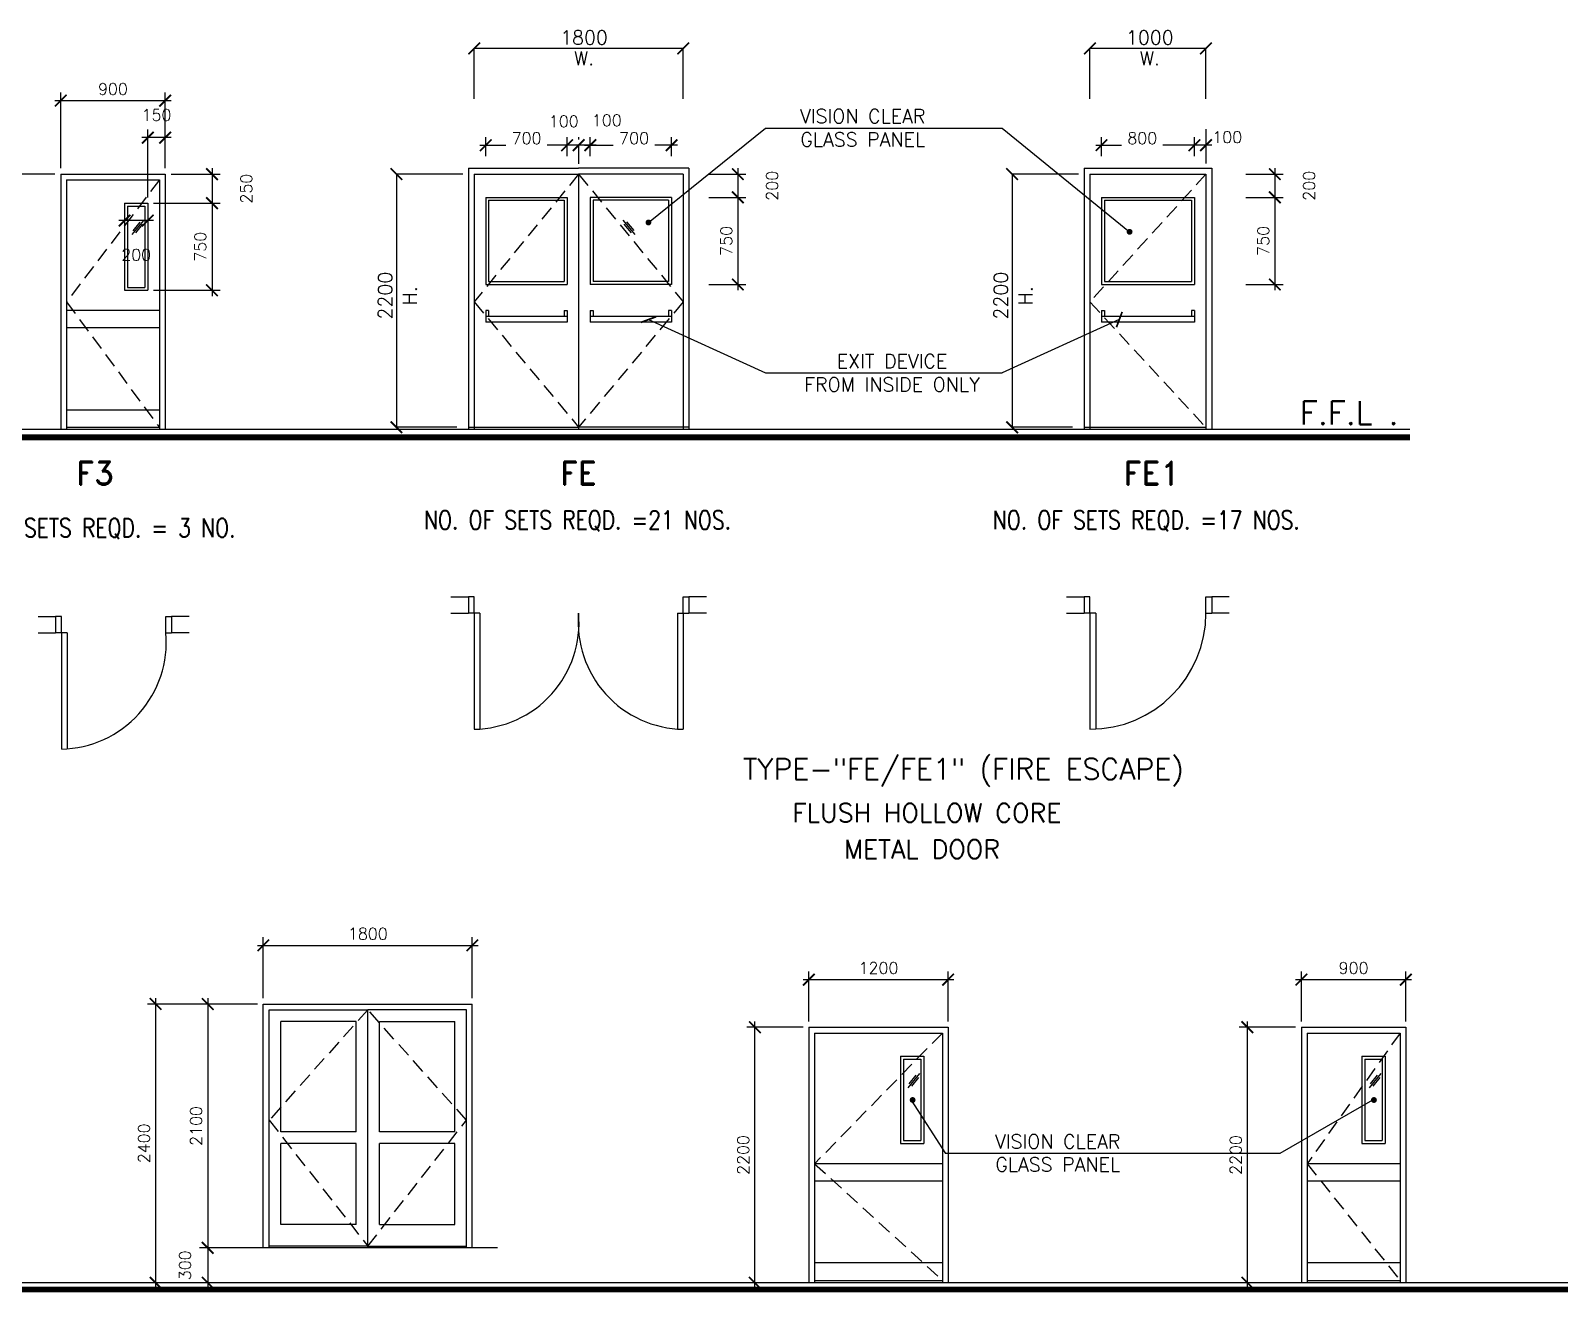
# Model space of a CAD drawing. Extents: x 105294 to 154914, y 92273 to 130474.
# Drawn here: x 128579 to 141747, y 119100 to 129965 of the extents above; entities that cross this region are included whole.
import ezdxf
from ezdxf.enums import TextEntityAlignment as Align

# ---------------------------------------------------------------- set-up
doc = ezdxf.new("R2010")
doc.units = 0
doc.header["$LTSCALE"] = 1000
doc.header["$MEASUREMENT"] = 0
doc.header["$PDMODE"] = 34
doc.linetypes.add('HIDDEN2', pattern=[0.1875, 0.125, -0.0625])
doc.layers.get('0').update_dxf_attribs({"linetype": 'CONTINUOUS'})
doc.layers.get('DEFPOINTS').update_dxf_attribs({"linetype": 'CONTINUOUS'})
for name, color, linetype in [('DIM', 11, 'CONTINUOUS'), ('DIM-IN', 7, 'CONTINUOUS'), ('DOOR', 4, 'CONTINUOUS'), ('TABLE', 4, 'CONTINUOUS'), ('TEXT-T', 2, 'CONTINUOUS'), ('WALL', 6, 'CONTINUOUS'), ('WIN', 5, 'CONTINUOUS')]:
    doc.layers.add(name, color=color, linetype=linetype)
doc.styles.add('ROMAND', font='romand.shx')
doc.styles.add('ROMANS', font='ROMANS.SHX', dxfattribs={"height": 100})
doc.dimstyles.new('STANDARD in', dxfattribs={"dimtxt": 120, "dimasz": 100, "dimexe": 70, "dimexo": 50, "dimgap": 50, "dimtad": 1, "dimdec": 0, "dimzin": 0, "dimdsep": 46, "dimtxsty": 'ROMANS', "dimblk": 'ARCHTICK', "dimcen": 50, "dimdle": 50, "dimclrd": 4, "dimclre": 4, "dimclrt": 2, "dimadec": 0, "dimazin": 0, "dimtfac": 1, "dimtdec": 0, "dimtmove": 2, "dimatfit": 3, "dimldrblk": 'ARCHTICK', "dimfxl": 0, "dimtolj": 1, "dimtzin": 0, "dimarcsym": 0})

# ---------------------------------------------------------------- blocks, each defined once
blk = doc.blocks.new('_ARCHTICK')
at = {"color": 0, "linetype": 'ByBlock', "const_width": 0.15}
blk.add_lwpolyline([(-0.5, -0.5), (0.5, 0.5)], dxfattribs=at)
blk = doc.blocks.new('*D42')
at = {"layer": 'DEFPOINTS', "color": 0, "linetype": 'ByBlock'}
for p in [(138603, 128978), (138703, 128978), (138603, 128833)]:
    blk.add_point(p, dxfattribs=at)
at = {"layer": 'WALL', "color": 4, "linetype": 'ByBlock', "lineweight": -2}
for p, q in [((138603, 128883), (138603, 129048)), ((138703, 129028), (138703, 129048)), ((138753, 128978), (138553, 128978))]:
    blk.add_line(p, q, dxfattribs=at)
at = {"layer": 'WALL', "color": 4, "linetype": 'ByBlock', "lineweight": -2, "xscale": 100, "yscale": 100, "zscale": 100, "rotation": 180}
blk.add_blockref('_ARCHTICK', (138603, 128978), dxfattribs=at)
at = {"layer": 'WALL', "color": 4, "linetype": 'ByBlock', "lineweight": -2, "xscale": 100, "yscale": 100, "zscale": 100}
blk.add_blockref('_ARCHTICK', (138703, 128978), dxfattribs=at)
at = {"layer": 'WALL', "color": 2, "linetype": 'ByBlock', "insert": (138886, 129047), "char_height": 100, "attachment_point": 5, "style": 'ROMANS'}
blk.add_mtext('\\A1;100', dxfattribs=at)
blk = doc.blocks.new('*D43')
at = {"layer": 'DEFPOINTS', "color": 0, "linetype": 'ByBlock'}
for p in [(138997, 128529), (138997, 127779), (139296, 127779)]:
    blk.add_point(p, dxfattribs=at)
at = {"layer": 'DIM-IN', "color": 4, "linetype": 'ByBlock', "lineweight": -2}
for p, q in [((139047, 128529), (139366, 128529)), ((139296, 128579), (139296, 127729)), ((139047, 127779), (139366, 127779))]:
    blk.add_line(p, q, dxfattribs=at)
at = {"layer": 'DIM-IN', "color": 4, "linetype": 'ByBlock', "lineweight": -2, "xscale": 100, "yscale": 100, "zscale": 100}
for p, rotation in [((139296, 128529), 90), ((139296, 127779), 270)]:
    blk.add_blockref('_ARCHTICK', p, dxfattribs=dict(at, rotation=rotation))
at = {"layer": 'DIM-IN', "color": 2, "linetype": 'ByBlock', "insert": (139196, 128154), "char_height": 100, "attachment_point": 5, "rotation": 90, "style": 'ROMANS'}
blk.add_mtext('\\A1;750', dxfattribs=at)
blk = doc.blocks.new('*D44')
at = {"layer": 'DEFPOINTS', "color": 0, "linetype": 'ByBlock'}
for p in [(138997, 128729), (138997, 128529), (139296, 128529)]:
    blk.add_point(p, dxfattribs=at)
at = {"layer": 'DIM', "color": 4, "linetype": 'ByBlock', "lineweight": -2}
for p, q in [((139296, 128779), (139296, 128479)), ((139047, 128729), (139366, 128729)), ((139047, 128529), (139366, 128529))]:
    blk.add_line(p, q, dxfattribs=at)
at = {"layer": 'DIM', "color": 4, "linetype": 'ByBlock', "lineweight": -2, "xscale": 100, "yscale": 100, "zscale": 100}
for p, rotation in [((139296, 128729), 90), ((139296, 128529), 270)]:
    blk.add_blockref('_ARCHTICK', p, dxfattribs=dict(at, rotation=rotation))
at = {"layer": 'DIM', "color": 2, "linetype": 'ByBlock', "insert": (139591, 128629), "char_height": 100, "attachment_point": 5, "rotation": 90, "style": 'ROMANS'}
blk.add_mtext('\\A1;200', dxfattribs=at)
blk = doc.blocks.new('*D6')
at = {"layer": 'DEFPOINTS', "color": 0, "linetype": 'ByBlock'}
for p in [(134372, 128729), (134372, 128529), (134671, 128529)]:
    blk.add_point(p, dxfattribs=at)
at = {"layer": 'DIM', "color": 4, "linetype": 'ByBlock', "lineweight": -2}
for p, q in [((134671, 128779), (134671, 128479)), ((134422, 128729), (134741, 128729)), ((134422, 128529), (134741, 128529))]:
    blk.add_line(p, q, dxfattribs=at)
at = {"layer": 'DIM', "color": 4, "linetype": 'ByBlock', "lineweight": -2, "xscale": 100, "yscale": 100, "zscale": 100}
for p, rotation in [((134671, 128729), 90), ((134671, 128529), 270)]:
    blk.add_blockref('_ARCHTICK', p, dxfattribs=dict(at, rotation=rotation))
at = {"layer": 'DIM', "color": 2, "linetype": 'ByBlock', "insert": (134966, 128629), "char_height": 100, "attachment_point": 5, "rotation": 90, "style": 'ROMANS'}
blk.add_mtext('\\A1;200', dxfattribs=at)
blk = doc.blocks.new('*D7')
at = {"layer": 'DEFPOINTS', "color": 0, "linetype": 'ByBlock'}
for p in [(134372, 128529), (134372, 127779), (134671, 127779)]:
    blk.add_point(p, dxfattribs=at)
at = {"layer": 'DIM-IN', "color": 4, "linetype": 'ByBlock', "lineweight": -2}
for p, q in [((134422, 128529), (134741, 128529)), ((134671, 128579), (134671, 127729)), ((134422, 127779), (134741, 127779))]:
    blk.add_line(p, q, dxfattribs=at)
at = {"layer": 'DIM-IN', "color": 4, "linetype": 'ByBlock', "lineweight": -2, "xscale": 100, "yscale": 100, "zscale": 100}
for p, rotation in [((134671, 128529), 90), ((134671, 127779), 270)]:
    blk.add_blockref('_ARCHTICK', p, dxfattribs=dict(at, rotation=rotation))
at = {"layer": 'DIM-IN', "color": 2, "linetype": 'ByBlock', "insert": (134571, 128154), "char_height": 100, "attachment_point": 5, "rotation": 90, "style": 'ROMANS'}
blk.add_mtext('\\A1;750', dxfattribs=at)
blk = doc.blocks.new('*D8')
at = {"layer": 'DEFPOINTS', "color": 0, "linetype": 'ByBlock'}
for p in [(133300, 128978), (133300, 128978), (133400, 128833)]:
    blk.add_point(p, dxfattribs=at)
at = {"layer": 'WALL', "color": 4, "linetype": 'ByBlock', "lineweight": -2}
for p, q in [((133300, 129028), (133300, 129048)), ((133400, 128883), (133400, 129048)), ((133450, 128978), (133250, 128978))]:
    blk.add_line(p, q, dxfattribs=at)
at = {"layer": 'WALL', "color": 4, "linetype": 'ByBlock', "lineweight": -2, "xscale": 100, "yscale": 100, "zscale": 100, "rotation": 180}
blk.add_blockref('_ARCHTICK', (133300, 128978), dxfattribs=at)
at = {"layer": 'WALL', "color": 4, "linetype": 'ByBlock', "lineweight": -2, "xscale": 100, "yscale": 100, "zscale": 100}
blk.add_blockref('_ARCHTICK', (133400, 128978), dxfattribs=at)
at = {"layer": 'WALL', "color": 2, "linetype": 'ByBlock', "insert": (133542, 129192), "char_height": 100, "attachment_point": 5, "style": 'ROMANS'}
blk.add_mtext('\\A1;100', dxfattribs=at)
blk = doc.blocks.new('*D9')
at = {"layer": 'DEFPOINTS', "color": 0, "linetype": 'ByBlock'}
for p in [(133200, 128978), (133300, 128978), (133200, 128833)]:
    blk.add_point(p, dxfattribs=at)
at = {"layer": 'WALL', "color": 4, "linetype": 'ByBlock', "lineweight": -2}
for p, q in [((133200, 128883), (133200, 129048)), ((133300, 129028), (133300, 129048)), ((133350, 128978), (133150, 128978))]:
    blk.add_line(p, q, dxfattribs=at)
at = {"layer": 'WALL', "color": 4, "linetype": 'ByBlock', "lineweight": -2, "xscale": 100, "yscale": 100, "zscale": 100, "rotation": 180}
blk.add_blockref('_ARCHTICK', (133200, 128978), dxfattribs=at)
at = {"layer": 'WALL', "color": 4, "linetype": 'ByBlock', "lineweight": -2, "xscale": 100, "yscale": 100, "zscale": 100}
blk.add_blockref('_ARCHTICK', (133300, 128978), dxfattribs=at)
at = {"layer": 'WALL', "color": 2, "linetype": 'ByBlock', "insert": (133171, 129183), "char_height": 100, "attachment_point": 5, "style": 'ROMANS'}
blk.add_mtext('\\A1;100', dxfattribs=at)
blk = doc.blocks.new('*D10')
at = {"layer": 'DEFPOINTS', "color": 0, "linetype": 'ByBlock'}
for p in [(132500, 128978), (132500, 128833), (133200, 128833)]:
    blk.add_point(p, dxfattribs=at)
at = {"layer": 'WALL', "color": 4, "linetype": 'ByBlock', "lineweight": -2}
for p, q in [((132500, 128883), (132500, 129048)), ((133200, 128883), (133200, 129048)), ((132450, 128978), (132672, 128978)), ((133250, 128978), (133029, 128978))]:
    blk.add_line(p, q, dxfattribs=at)
at = {"layer": 'WALL', "color": 4, "linetype": 'ByBlock', "lineweight": -2, "xscale": 100, "yscale": 100, "zscale": 100, "rotation": 180}
blk.add_blockref('_ARCHTICK', (132500, 128978), dxfattribs=at)
at = {"layer": 'WALL', "color": 4, "linetype": 'ByBlock', "lineweight": -2, "xscale": 100, "yscale": 100, "zscale": 100}
blk.add_blockref('_ARCHTICK', (133200, 128978), dxfattribs=at)
at = {"layer": 'WALL', "color": 2, "linetype": 'ByBlock', "insert": (132851, 129038), "char_height": 100, "attachment_point": 5, "style": 'ROMANS'}
blk.add_mtext('\\A1;700', dxfattribs=at)
blk = doc.blocks.new('*D11')
at = {"layer": 'DEFPOINTS', "color": 0, "linetype": 'ByBlock'}
for p in [(129589, 129043), (129739, 128729), (129589, 128479)]:
    blk.add_point(p, dxfattribs=at)
at = {"layer": 'DIM', "color": 4, "linetype": 'ByBlock', "lineweight": -2}
for p, q in [((129789, 129043), (129539, 129043)), ((129589, 128529), (129589, 129113)), ((129739, 128779), (129739, 129113))]:
    blk.add_line(p, q, dxfattribs=at)
at = {"layer": 'DIM', "color": 4, "linetype": 'ByBlock', "lineweight": -2, "xscale": 100, "yscale": 100, "zscale": 100, "rotation": 180}
blk.add_blockref('_ARCHTICK', (129589, 129043), dxfattribs=at)
at = {"layer": 'DIM', "color": 4, "linetype": 'ByBlock', "lineweight": -2, "xscale": 100, "yscale": 100, "zscale": 100}
blk.add_blockref('_ARCHTICK', (129739, 129043), dxfattribs=at)
at = {"layer": 'DIM', "color": 2, "linetype": 'ByBlock', "insert": (129664, 129238), "char_height": 100, "attachment_point": 5, "style": 'ROMANS'}
blk.add_mtext('\\A1;150', dxfattribs=at)
blk = doc.blocks.new('*D12')
at = {"layer": 'DEFPOINTS', "color": 0, "linetype": 'ByBlock'}
for p in [(129589, 128479), (129589, 127729), (130142, 127729)]:
    blk.add_point(p, dxfattribs=at)
at = {"layer": 'DIM', "color": 4, "linetype": 'ByBlock', "lineweight": -2}
for p, q in [((130142, 128529), (130142, 127679)), ((129639, 128479), (130212, 128479)), ((129639, 127729), (130212, 127729))]:
    blk.add_line(p, q, dxfattribs=at)
at = {"layer": 'DIM', "color": 4, "linetype": 'ByBlock', "lineweight": -2, "xscale": 100, "yscale": 100, "zscale": 100}
for p, rotation in [((130142, 128479), 90), ((130142, 127729), 270)]:
    blk.add_blockref('_ARCHTICK', p, dxfattribs=dict(at, rotation=rotation))
at = {"layer": 'DIM', "color": 2, "linetype": 'ByBlock', "insert": (130042, 128104), "char_height": 100, "attachment_point": 5, "rotation": 90, "style": 'ROMANS'}
blk.add_mtext('\\A1;750', dxfattribs=at)
blk = doc.blocks.new('*D13')
at = {"layer": 'DEFPOINTS', "color": 0, "linetype": 'ByBlock'}
for p in [(129389, 128479), (129589, 128479), (129389, 128329)]:
    blk.add_point(p, dxfattribs=at)
at = {"layer": 'DIM', "color": 4, "linetype": 'ByBlock', "lineweight": -2}
for p, q in [((129389, 128429), (129389, 128259)), ((129589, 128429), (129589, 128259)), ((129639, 128329), (129339, 128329))]:
    blk.add_line(p, q, dxfattribs=at)
at = {"layer": 'DIM', "color": 4, "linetype": 'ByBlock', "lineweight": -2, "xscale": 100, "yscale": 100, "zscale": 100, "rotation": 180}
blk.add_blockref('_ARCHTICK', (129389, 128329), dxfattribs=at)
at = {"layer": 'DIM', "color": 4, "linetype": 'ByBlock', "lineweight": -2, "xscale": 100, "yscale": 100, "zscale": 100}
blk.add_blockref('_ARCHTICK', (129589, 128329), dxfattribs=at)
at = {"layer": 'DIM', "color": 2, "linetype": 'ByBlock', "insert": (129489, 128034), "char_height": 100, "attachment_point": 5, "style": 'ROMANS'}
blk.add_mtext('\\A1;200', dxfattribs=at)
blk = doc.blocks.new('*D14')
at = {"layer": 'DEFPOINTS', "color": 0, "linetype": 'ByBlock'}
for p in [(129739, 128729), (129589, 128479), (130142, 128479)]:
    blk.add_point(p, dxfattribs=at)
at = {"layer": 'DIM', "color": 4, "linetype": 'ByBlock', "lineweight": -2}
for p, q in [((130142, 128779), (130142, 128429)), ((129789, 128729), (130212, 128729)), ((129639, 128479), (130212, 128479))]:
    blk.add_line(p, q, dxfattribs=at)
at = {"layer": 'DIM', "color": 4, "linetype": 'ByBlock', "lineweight": -2, "xscale": 100, "yscale": 100, "zscale": 100}
for p, rotation in [((130142, 128729), 90), ((130142, 128479), 270)]:
    blk.add_blockref('_ARCHTICK', p, dxfattribs=dict(at, rotation=rotation))
at = {"layer": 'DIM', "color": 2, "linetype": 'ByBlock', "insert": (130437, 128604), "char_height": 100, "attachment_point": 5, "rotation": 90, "style": 'ROMANS'}
blk.add_mtext('\\A1;250', dxfattribs=at)
blk = doc.blocks.new('*D15')
at = {"layer": 'DEFPOINTS', "color": 0, "linetype": 'ByBlock'}
for p in [(133400, 128978), (133400, 128833), (134100, 128833)]:
    blk.add_point(p, dxfattribs=at)
at = {"layer": 'WALL', "color": 4, "linetype": 'ByBlock', "lineweight": -2}
for p, q in [((133400, 128883), (133400, 129048)), ((134100, 128883), (134100, 129048)), ((133350, 128978), (133598, 128978)), ((134150, 128978), (133956, 128978))]:
    blk.add_line(p, q, dxfattribs=at)
at = {"layer": 'WALL', "color": 4, "linetype": 'ByBlock', "lineweight": -2, "xscale": 100, "yscale": 100, "zscale": 100, "rotation": 180}
blk.add_blockref('_ARCHTICK', (133400, 128978), dxfattribs=at)
at = {"layer": 'WALL', "color": 4, "linetype": 'ByBlock', "lineweight": -2, "xscale": 100, "yscale": 100, "zscale": 100}
blk.add_blockref('_ARCHTICK', (134100, 128978), dxfattribs=at)
at = {"layer": 'WALL', "color": 2, "linetype": 'ByBlock', "insert": (133777, 129038), "char_height": 100, "attachment_point": 5, "style": 'ROMANS'}
blk.add_mtext('\\A1;700', dxfattribs=at)
blk = doc.blocks.new('*D16')
at = {"layer": 'DEFPOINTS', "color": 0, "linetype": 'ByBlock'}
for p in [(140424, 121793), (139524, 121383), (140424, 121383)]:
    blk.add_point(p, dxfattribs=at)
at = {"layer": 'DIM', "color": 4, "linetype": 'ByBlock', "lineweight": -2}
for p, q in [((139524, 121433), (139524, 121863)), ((140424, 121433), (140424, 121863)), ((139474, 121793), (140474, 121793))]:
    blk.add_line(p, q, dxfattribs=at)
at = {"layer": 'DIM', "color": 4, "linetype": 'ByBlock', "lineweight": -2, "xscale": 100, "yscale": 100, "zscale": 100, "rotation": 180}
blk.add_blockref('_ARCHTICK', (139524, 121793), dxfattribs=at)
at = {"layer": 'DIM', "color": 4, "linetype": 'ByBlock', "lineweight": -2, "xscale": 100, "yscale": 100, "zscale": 100}
blk.add_blockref('_ARCHTICK', (140424, 121793), dxfattribs=at)
at = {"layer": 'DIM', "color": 2, "linetype": 'ByBlock', "insert": (139974, 121893), "char_height": 100, "attachment_point": 5, "style": 'ROMANS'}
blk.add_mtext('\\A1;900', dxfattribs=at)
blk = doc.blocks.new('*D17')
at = {"layer": 'DEFPOINTS', "color": 0, "linetype": 'ByBlock'}
for p in [(139059, 121383), (139524, 121383), (139270, 119183)]:
    blk.add_point(p, dxfattribs=at)
at = {"layer": 'DIM', "color": 4, "linetype": 'ByBlock', "lineweight": -2}
for p, q in [((139059, 119133), (139059, 121433)), ((139474, 121383), (138989, 121383)), ((139220, 119183), (138989, 119183))]:
    blk.add_line(p, q, dxfattribs=at)
at = {"layer": 'DIM', "color": 4, "linetype": 'ByBlock', "lineweight": -2, "xscale": 100, "yscale": 100, "zscale": 100}
for p, rotation in [((139059, 121383), 90), ((139059, 119183), 270)]:
    blk.add_blockref('_ARCHTICK', p, dxfattribs=dict(at, rotation=rotation))
at = {"layer": 'DIM', "color": 2, "linetype": 'ByBlock', "insert": (138959, 120283), "char_height": 100, "attachment_point": 5, "rotation": 90, "style": 'ROMANS'}
blk.add_mtext('\\A1;2200', dxfattribs=at)
blk = doc.blocks.new('*D26')
at = {"layer": 'DEFPOINTS', "color": 0, "linetype": 'ByBlock'}
for p in [(134817, 121383), (135282, 121383), (135028, 119183)]:
    blk.add_point(p, dxfattribs=at)
at = {"layer": 'DIM', "color": 4, "linetype": 'ByBlock', "lineweight": -2}
for p, q in [((134817, 119133), (134817, 121433)), ((135232, 121383), (134747, 121383)), ((134978, 119183), (134747, 119183))]:
    blk.add_line(p, q, dxfattribs=at)
at = {"layer": 'DIM', "color": 4, "linetype": 'ByBlock', "lineweight": -2, "xscale": 100, "yscale": 100, "zscale": 100}
for p, rotation in [((134817, 121383), 90), ((134817, 119183), 270)]:
    blk.add_blockref('_ARCHTICK', p, dxfattribs=dict(at, rotation=rotation))
at = {"layer": 'DIM', "color": 2, "linetype": 'ByBlock', "insert": (134717, 120283), "char_height": 100, "attachment_point": 5, "rotation": 90, "style": 'ROMANS'}
blk.add_mtext('\\A1;2200', dxfattribs=at)
blk = doc.blocks.new('*D33')
at = {"layer": 'DEFPOINTS', "color": 0, "linetype": 'ByBlock'}
for p in [(136482, 121793), (135282, 121383), (136482, 121383)]:
    blk.add_point(p, dxfattribs=at)
at = {"layer": 'DIM', "color": 4, "linetype": 'ByBlock', "lineweight": -2}
for p, q in [((135282, 121433), (135282, 121863)), ((136482, 121433), (136482, 121863)), ((135232, 121793), (136532, 121793))]:
    blk.add_line(p, q, dxfattribs=at)
at = {"layer": 'DIM', "color": 4, "linetype": 'ByBlock', "lineweight": -2, "xscale": 100, "yscale": 100, "zscale": 100, "rotation": 180}
blk.add_blockref('_ARCHTICK', (135282, 121793), dxfattribs=at)
at = {"layer": 'DIM', "color": 4, "linetype": 'ByBlock', "lineweight": -2, "xscale": 100, "yscale": 100, "zscale": 100}
blk.add_blockref('_ARCHTICK', (136482, 121793), dxfattribs=at)
at = {"layer": 'DIM', "color": 2, "linetype": 'ByBlock', "insert": (135882, 121893), "char_height": 100, "attachment_point": 5, "style": 'ROMANS'}
blk.add_mtext('\\A1;1200', dxfattribs=at)
blk = doc.blocks.new('*D48')
at = {"layer": 'DEFPOINTS', "color": 0, "linetype": 'ByBlock'}
for p in [(137803, 128978), (137803, 128833), (138603, 128833)]:
    blk.add_point(p, dxfattribs=at)
at = {"layer": 'WALL', "color": 4, "linetype": 'ByBlock', "lineweight": -2}
for p, q in [((137803, 128883), (137803, 129048)), ((138603, 128883), (138603, 129048)), ((137753, 128978), (137975, 128978)), ((138653, 128978), (138332, 128978))]:
    blk.add_line(p, q, dxfattribs=at)
at = {"layer": 'WALL', "color": 4, "linetype": 'ByBlock', "lineweight": -2, "xscale": 100, "yscale": 100, "zscale": 100, "rotation": 180}
blk.add_blockref('_ARCHTICK', (137803, 128978), dxfattribs=at)
at = {"layer": 'WALL', "color": 4, "linetype": 'ByBlock', "lineweight": -2, "xscale": 100, "yscale": 100, "zscale": 100}
blk.add_blockref('_ARCHTICK', (138603, 128978), dxfattribs=at)
at = {"layer": 'WALL', "color": 2, "linetype": 'ByBlock', "insert": (138154, 129038), "char_height": 100, "attachment_point": 5, "style": 'ROMANS'}
blk.add_mtext('\\A1;800', dxfattribs=at)
blk = doc.blocks.new('*D49')
at = {"layer": 'DEFPOINTS', "color": 0, "linetype": 'ByBlock'}
for p in [(128839, 128729), (128385, 126529), (128839, 126529)]:
    blk.add_point(p, dxfattribs=at)
at = {"layer": 'DIM', "color": 4, "linetype": 'ByBlock', "lineweight": -2}
for p, q in [((128385, 128779), (128385, 126479)), ((128789, 128729), (128315, 128729)), ((128789, 126529), (128315, 126529))]:
    blk.add_line(p, q, dxfattribs=at)
at = {"layer": 'DIM', "color": 4, "linetype": 'ByBlock', "lineweight": -2, "xscale": 100, "yscale": 100, "zscale": 100}
for p, rotation in [((128385, 128729), 90), ((128385, 126529), 270)]:
    blk.add_blockref('_ARCHTICK', p, dxfattribs=dict(at, rotation=rotation))
at = {"layer": 'DIM', "color": 2, "linetype": 'ByBlock', "insert": (128285, 127629), "char_height": 100, "attachment_point": 5, "rotation": 90, "style": 'ROMANS'}
blk.add_mtext('\\A1;2200', dxfattribs=at)
blk = doc.blocks.new('*D60')
at = {"layer": 'DEFPOINTS', "color": 0, "linetype": 'ByBlock'}
for p in [(130440, 119483), (130105, 119183), (130440, 119183)]:
    blk.add_point(p, dxfattribs=at)
at = {"layer": 'DIM', "color": 4, "linetype": 'ByBlock', "lineweight": -2}
for p, q in [((130390, 119483), (130035, 119483)), ((130105, 119533), (130105, 119133)), ((130390, 119183), (130035, 119183))]:
    blk.add_line(p, q, dxfattribs=at)
at = {"layer": 'DIM', "color": 4, "linetype": 'ByBlock', "lineweight": -2, "xscale": 100, "yscale": 100, "zscale": 100}
for p, rotation in [((130105, 119483), 90), ((130105, 119183), 270)]:
    blk.add_blockref('_ARCHTICK', p, dxfattribs=dict(at, rotation=rotation))
at = {"layer": 'DIM', "color": 2, "linetype": 'ByBlock', "insert": (129910, 119333), "char_height": 100, "attachment_point": 5, "rotation": 90, "style": 'ROMANS'}
blk.add_mtext('\\A1;300', dxfattribs=at)
blk = doc.blocks.new('*D61')
at = {"layer": 'DEFPOINTS', "color": 0, "linetype": 'ByBlock'}
for p in [(130584, 121583), (129656, 119183), (130584, 119183)]:
    blk.add_point(p, dxfattribs=at)
at = {"layer": 'DIM', "color": 4, "linetype": 'ByBlock', "lineweight": -2}
for p, q in [((130534, 121583), (129586, 121583)), ((129656, 121633), (129656, 119133)), ((130534, 119183), (129586, 119183))]:
    blk.add_line(p, q, dxfattribs=at)
at = {"layer": 'DIM', "color": 4, "linetype": 'ByBlock', "lineweight": -2, "xscale": 100, "yscale": 100, "zscale": 100}
for p, rotation in [((129656, 121583), 90), ((129656, 119183), 270)]:
    blk.add_blockref('_ARCHTICK', p, dxfattribs=dict(at, rotation=rotation))
at = {"layer": 'DIM', "color": 2, "linetype": 'ByBlock', "insert": (129556, 120383), "char_height": 100, "attachment_point": 5, "rotation": 90, "style": 'ROMANS'}
blk.add_mtext('\\A1;2400', dxfattribs=at)
blk = doc.blocks.new('*D62')
at = {"layer": 'DEFPOINTS', "color": 0, "linetype": 'ByBlock'}
for p in [(130359, 121583), (130105, 119483), (130349, 119483)]:
    blk.add_point(p, dxfattribs=at)
at = {"layer": 'DIM', "color": 4, "linetype": 'ByBlock', "lineweight": -2}
for p, q in [((130309, 121583), (130035, 121583)), ((130105, 121633), (130105, 119433)), ((130299, 119483), (130035, 119483))]:
    blk.add_line(p, q, dxfattribs=at)
at = {"layer": 'DIM', "color": 4, "linetype": 'ByBlock', "lineweight": -2, "xscale": 100, "yscale": 100, "zscale": 100}
for p, rotation in [((130105, 121583), 90), ((130105, 119483), 270)]:
    blk.add_blockref('_ARCHTICK', p, dxfattribs=dict(at, rotation=rotation))
at = {"layer": 'DIM', "color": 2, "linetype": 'ByBlock', "insert": (130005, 120533), "char_height": 100, "attachment_point": 5, "rotation": 90, "style": 'ROMANS'}
blk.add_mtext('\\A1;2100', dxfattribs=at)
blk = doc.blocks.new('*D107')
at = {"layer": 'DEFPOINTS', "color": 0, "linetype": 'ByBlock'}
for p in [(129739, 129362), (128839, 128729), (129739, 128729)]:
    blk.add_point(p, dxfattribs=at)
at = {"layer": 'DIM', "color": 4, "linetype": 'ByBlock', "lineweight": -2}
for p, q in [((128789, 129362), (129789, 129362)), ((128839, 128779), (128839, 129432)), ((129739, 128779), (129739, 129432))]:
    blk.add_line(p, q, dxfattribs=at)
at = {"layer": 'DIM', "color": 4, "linetype": 'ByBlock', "lineweight": -2, "xscale": 100, "yscale": 100, "zscale": 100, "rotation": 180}
blk.add_blockref('_ARCHTICK', (128839, 129362), dxfattribs=at)
at = {"layer": 'DIM', "color": 4, "linetype": 'ByBlock', "lineweight": -2, "xscale": 100, "yscale": 100, "zscale": 100}
blk.add_blockref('_ARCHTICK', (129739, 129362), dxfattribs=at)
at = {"layer": 'DIM', "color": 2, "linetype": 'ByBlock', "insert": (129289, 129462), "char_height": 100, "attachment_point": 5, "style": 'ROMANS'}
blk.add_mtext('\\A1;900', dxfattribs=at)
blk = doc.blocks.new('*D108')
at = {"layer": 'DEFPOINTS', "color": 0, "linetype": 'ByBlock'}
for p in [(132384, 122088), (130584, 121583), (132384, 121583)]:
    blk.add_point(p, dxfattribs=at)
at = {"layer": 'DIM', "color": 4, "linetype": 'ByBlock', "lineweight": -2}
for p, q in [((130534, 122088), (132434, 122088)), ((130584, 121633), (130584, 122158)), ((132384, 121633), (132384, 122158))]:
    blk.add_line(p, q, dxfattribs=at)
at = {"layer": 'DIM', "color": 4, "linetype": 'ByBlock', "lineweight": -2, "xscale": 100, "yscale": 100, "zscale": 100, "rotation": 180}
blk.add_blockref('_ARCHTICK', (130584, 122088), dxfattribs=at)
at = {"layer": 'DIM', "color": 4, "linetype": 'ByBlock', "lineweight": -2, "xscale": 100, "yscale": 100, "zscale": 100}
blk.add_blockref('_ARCHTICK', (132384, 122088), dxfattribs=at)
at = {"layer": 'DIM', "color": 2, "linetype": 'ByBlock', "insert": (131484, 122188), "char_height": 100, "attachment_point": 5, "style": 'ROMANS'}
blk.add_mtext('\\A1;1800', dxfattribs=at)

msp = doc.modelspace()

# ---------------------------------------------------------------- linework, layer by layer
at = {"color": 5, "linetype": 'ByBlock'}
for p, q in [((132399.7, 129378.7), (132399.7, 129811.5)), ((134199.7, 129378.7), (134199.7, 129811.5)), ((137702.6, 129378.7), (137702.6, 129811.5)), ((138702.6, 129378.7), (138702.6, 129811.5)), ((132301.5, 128729), (131730.1, 128729)), ((137604.4, 128729), (137033, 128729)), ((132251.5, 126549), (131730.1, 126549)), ((137554.4, 126549), (137033, 126549))]:
    msp.add_line(p, q, dxfattribs=at)
at = {"color": 7, "linetype": 'ByBlock'}
for p, q in [((134199.7, 129811.4), (132399.7, 129811.4)), ((138702.6, 129811.4), (137702.6, 129811.4)), ((131730.1, 128729), (131730.1, 126549)), ((137033, 128729), (137033, 126549))]:
    msp.add_line(p, q, dxfattribs=at)
at = {"color": 8}
for p, q in [((129552.2, 128330.9), (129450.6, 128207.7)), ((129520.3, 128315.8), (129459.3, 128241.9)), ((129543.4, 128296.8), (129482.5, 128222.8)), ((133681.2, 128332.9), (133782.8, 128209.6)), ((133689.9, 128298.7), (133750.9, 128224.7)), ((133713.1, 128317.7), (133774, 128243.8)), ((136236.2, 120985), (136134.7, 120861.7)), ((136204.3, 120969.8), (136143.4, 120895.9)), ((136227.5, 120950.8), (136166.6, 120876.8)), ((140209.2, 120985), (140107.7, 120861.7)), ((140177.3, 120969.8), (140116.4, 120895.9)), ((140200.5, 120950.8), (140139.5, 120876.8))]:
    msp.add_line(p, q, dxfattribs=at)
at = {"color": 0, "linetype": 'ByBlock', "const_width": 15}
for points in [[(132449.7, 129861.4), (132349.7, 129761.4)], [(134149.7, 129761.4), (134249.7, 129861.4)], [(137752.6, 129861.4), (137652.6, 129761.4)], [(138652.6, 129761.4), (138752.6, 129861.4)]]:
    msp.add_lwpolyline(points, dxfattribs=at)
at = {"layer": 'DEFPOINTS', "color": 0, "linetype": 'ByBlock'}
for p in [(132399.7, 129811.4), (137702.6, 129811.4), (131730.1, 126549), (137033, 126549), (130633.8, 119498)]:
    msp.add_point(p, dxfattribs=at)
at = {"layer": 'DIM', "linetype": 'ByBlock'}
for p, q in [((138702.6, 129116.2), (138702.6, 128819.4)), ((133299.7, 128977.7), (133299.7, 128818.9))]:
    msp.add_line(p, q, dxfattribs=at)
at = {"layer": 'DOOR'}
for p, q in [((133900.8, 128312.7), (134909.6, 129125.6)), ((134909.6, 129125.6), (136947.8, 129125.6)), ((136947.8, 129125.6), (138044.8, 128232)), ((132349.7, 128779), (132349.7, 126529)), ((132349.7, 128779), (133299.7, 128779)), ((134249.7, 128779), (133299.7, 128779)), ((134249.7, 128779), (134249.7, 126529)), ((137652.6, 128779), (137652.6, 126529)), ((137652.6, 128779), (138752.6, 128779)), ((138752.6, 128779), (138752.6, 126529)), ((128838.9, 128729), (128838.9, 126529)), ((128838.9, 128729), (129738.9, 128729)), ((128888.9, 128679), (128888.9, 126529)), ((128888.9, 128679), (129688.9, 128679)), ((129688.9, 128679), (129688.9, 126529)), ((129738.9, 128729), (129738.9, 126529)), ((132399.7, 128729), (132399.7, 126529)), ((132399.7, 128729), (133299.7, 128729)), ((133299.7, 128729), (133299.7, 126529)), ((134199.7, 128729), (133299.7, 128729)), ((134199.7, 128729), (134199.7, 126529)), ((137702.6, 128729), (137702.6, 126529)), ((137702.6, 128729), (138702.6, 128729)), ((138702.6, 128729), (138702.6, 126529)), ((132499.7, 128529), (132499.7, 127779)), ((132499.7, 128529), (133199.7, 128529)), ((132499.7, 128529), (133199.7, 128529)), ((133199.7, 128529), (133199.7, 127779)), ((133399.7, 128529), (133399.7, 127779)), ((134099.7, 128529), (133399.7, 128529)), ((134099.7, 128529), (133399.7, 128529)), ((134099.7, 128529), (134099.7, 127779)), ((137802.6, 128529), (137802.6, 127779)), ((137802.6, 128529), (138602.6, 128529)), ((137802.6, 128529), (138602.6, 128529)), ((138602.6, 128529), (138602.6, 127779)), ((129388.9, 128479), (129588.9, 128479)), ((129388.9, 128479), (129588.9, 128479)), ((129388.9, 128479), (129388.9, 127729)), ((129413.9, 128454), (129563.9, 128454)), ((129413.9, 128454), (129413.9, 127754)), ((129563.9, 128454), (129563.9, 127754)), ((129588.9, 128479), (129588.9, 127729)), ((132524.7, 128504), (132524.7, 127804)), ((132524.7, 128504), (133174.7, 128504)), ((133174.7, 128504), (133174.7, 127804)), ((133424.7, 128504), (133424.7, 127804)), ((134074.7, 128504), (133424.7, 128504)), ((134074.7, 128504), (134074.7, 127804)), ((137827.6, 128504), (137827.6, 127804)), ((137827.6, 128504), (138577.6, 128504)), ((138577.6, 128504), (138577.6, 127804)), ((129388.9, 127729), (129588.9, 127729)), ((129413.9, 127754), (129563.9, 127754)), ((132499.7, 127779), (133199.7, 127779)), ((132524.7, 127804), (133174.7, 127804)), ((134099.7, 127779), (133399.7, 127779)), ((134074.7, 127804), (133424.7, 127804)), ((137802.6, 127779), (138602.6, 127779)), ((137827.6, 127804), (138577.6, 127804)), ((129688.9, 127554), (128888.9, 127554)), ((132524.7, 127554), (132499.7, 127554)), ((132499.7, 127554), (132499.7, 127454)), ((133199.7, 127504), (132499.7, 127504)), ((132524.7, 127554), (132524.7, 127504)), ((133174.7, 127554), (133174.7, 127504)), ((133174.7, 127554), (133199.7, 127554)), ((133199.7, 127554), (133199.7, 127454)), ((133399.7, 127554), (133399.7, 127454)), ((133399.7, 127554), (133424.7, 127554)), ((134099.7, 127504), (133399.7, 127504)), ((133424.7, 127554), (133424.7, 127504)), ((134074.7, 127554), (134074.7, 127504)), ((134099.7, 127554), (134074.7, 127554)), ((134099.7, 127554), (134099.7, 127454)), ((137802.6, 127554), (137827.6, 127554)), ((137802.6, 127554), (137802.6, 127454)), ((138602.6, 127504), (137802.6, 127504)), ((137827.6, 127554), (137827.6, 127504)), ((138577.6, 127554), (138577.6, 127504)), ((138602.6, 127554), (138577.6, 127554)), ((138602.6, 127554), (138602.6, 127454)), ((129688.9, 127404), (128888.9, 127404)), ((133199.7, 127454), (132499.7, 127454)), ((134099.7, 127454), (133399.7, 127454)), ((138602.6, 127454), (137802.6, 127454)), ((134909.6, 127016.8), (136947.8, 127016.8)), ((128888.9, 126699), (129688.9, 126699)), ((128888.9, 126549), (129688.9, 126549)), ((132349.7, 126549), (133299.7, 126549)), ((134249.7, 126549), (133299.7, 126549)), ((137652.6, 126549), (138702.6, 126549)), ((132399.7, 125088.8), (132349.7, 125088.8)), ((132399.7, 124948.8), (132399.7, 125088.8)), ((134199.7, 125088.8), (134249.7, 125088.8)), ((134199.7, 124948.8), (134199.7, 125088.8)), ((137702.6, 125088.8), (137652.6, 125088.8)), ((137702.6, 124948.8), (137702.6, 125088.8)), ((138702.6, 125088.8), (138752.6, 125088.8)), ((138702.6, 124948.8), (138702.6, 125088.8)), ((128844.5, 124918.9), (128794.5, 124918.9)), ((128844.5, 124778.9), (128844.5, 124918.9)), ((129744.5, 124778.9), (129744.5, 124918.9)), ((129744.5, 124918.9), (129794.5, 124918.9)), ((132399.7, 124948.8), (132349.7, 124948.8)), ((132449.7, 124948.8), (132399.7, 124948.8)), ((132399.7, 124948.8), (132399.7, 123948.8)), ((132449.7, 124948.8), (132449.7, 123950)), ((134149.7, 124948.8), (134199.7, 124948.8)), ((134149.7, 124948.8), (134149.7, 123950)), ((134199.7, 124948.8), (134249.7, 124948.8)), ((134199.7, 124948.8), (134199.7, 123948.8)), ((137702.6, 124948.8), (137652.6, 124948.8)), ((137702.6, 124948.8), (137702.6, 123948.8)), ((137752.6, 124948.8), (137702.6, 124948.8)), ((137752.6, 124948.8), (137752.6, 123950)), ((138702.6, 124948.8), (138752.6, 124948.8)), ((128844.5, 124778.9), (128794.5, 124778.9)), ((128894.5, 124778.9), (128844.5, 124778.9)), ((128844.5, 124778.9), (128844.5, 123778.9)), ((128894.5, 124778.9), (128844.5, 124778.9)), ((128894.5, 124778.9), (128894.5, 123780.1)), ((129744.5, 124778.9), (129794.5, 124778.9)), ((135282.2, 121383), (135282.2, 119183)), ((135282.2, 121383), (136482.2, 121383)), ((135332.2, 121333), (135332.2, 119183)), ((135332.2, 121333), (136432.2, 121333)), ((136432.2, 121333), (136432.2, 119183)), ((136482.2, 121383), (136482.2, 119183)), ((139524.2, 121383), (140424.2, 121383)), ((139524.2, 121383), (139524.2, 119183)), ((139574.2, 121333), (140374.2, 121333)), ((139574.2, 121333), (139574.2, 119183)), ((140374.2, 121333), (140374.2, 119183)), ((140424.2, 121383), (140424.2, 119183)), ((136072.9, 121133), (136272.9, 121133)), ((136072.9, 121133), (136272.9, 121133)), ((136072.9, 121133), (136072.9, 120383)), ((136097.9, 121108), (136247.9, 121108)), ((136097.9, 121108), (136097.9, 120408)), ((136247.9, 121108), (136247.9, 120408)), ((136272.9, 121133), (136272.9, 120383)), ((140045.9, 121133), (140245.9, 121133)), ((140045.9, 121133), (140245.9, 121133)), ((140045.9, 121133), (140045.9, 120383)), ((140070.9, 121108), (140220.9, 121108)), ((140070.9, 121108), (140070.9, 120408)), ((140220.9, 121108), (140220.9, 120408)), ((140245.9, 121133), (140245.9, 120383)), ((136072.9, 120383), (136272.9, 120383)), ((136097.9, 120408), (136247.9, 120408)), ((140045.9, 120383), (140245.9, 120383)), ((140070.9, 120408), (140220.9, 120408)), ((136432.2, 120208), (135332.2, 120208)), ((140374.2, 120208), (139574.2, 120208)), ((136432.2, 120058), (135332.2, 120058)), ((140374.2, 120058), (139574.2, 120058)), ((136432.2, 119353), (135332.2, 119353)), ((140374.2, 119353), (139574.2, 119353)), ((135332.2, 119203), (136432.2, 119203)), ((139574.2, 119203), (140374.2, 119203))]:
    msp.add_line(p, q, dxfattribs=at)
at = {"layer": 'DOOR', "linetype": 'HIDDEN2'}
for p, q in [((129688.9, 128679), (128888.9, 127629)), ((133299.7, 128729), (132399.7, 127629)), ((133299.7, 128729), (134199.7, 127629)), ((138702.6, 128729), (137702.6, 127629)), ((128888.9, 127629), (129688.9, 126549)), ((132399.7, 127629), (133299.7, 126549)), ((134199.7, 127629), (133299.7, 126549)), ((137702.6, 127629), (138702.6, 126549)), ((131483.8, 121533), (130633.8, 120583)), ((132333.8, 120583), (131483.8, 121533)), ((136432.2, 121333), (135332.2, 120208)), ((140374.2, 121333), (139574.2, 120208)), ((130633.8, 120583), (131483.8, 119498)), ((131483.8, 119498), (132333.8, 120583)), ((135332.2, 120208), (136432.2, 119203)), ((139574.2, 120208), (140374.2, 119203))]:
    msp.add_line(p, q, dxfattribs=at)
at = {"layer": 'DOOR', "color": 4}
for p, q in [((136163.7, 120755.4), (136458.4, 120295.9)), ((140136.7, 120755.4), (139339.5, 120295.9)), ((139339.5, 120295.9), (136458.4, 120295.9))]:
    msp.add_line(p, q, dxfattribs=at)
at = {"layer": 'DOOR', "color": 4, "const_width": 25}
for points in [[(136163.7, 120756.5, 1), (136188.7, 120756.5, 1)], [(140136.7, 120756.5, 1), (140161.7, 120756.5, 1)]]:
    msp.add_lwpolyline(points, format="xyb", close=True, dxfattribs=at)
at = {"layer": 'DOOR'}
for centre, radius, start, end in [((132384.4, 124867.5), 918.9, 270.95505, 5.07053), ((134215, 124867.5), 918.9, 174.92947, 269.04495), ((137702.6, 124948.8), 1000, 270, 0), ((128829.1, 124697.6), 918.9, 270.95505, 5.07053)]:
    msp.add_arc(centre, radius, start, end, dxfattribs=at)
at = {"layer": 'WALL'}
for p, q in [((140458.4, 126529), (105723.4, 126529)), ((132199.7, 125088.8), (132349.7, 125088.8)), ((134399.7, 125088.8), (134249.7, 125088.8)), ((137502.6, 125088.8), (137652.6, 125088.8)), ((138902.6, 125088.8), (138752.6, 125088.8)), ((128644.5, 124918.9), (128794.5, 124918.9)), ((129944.5, 124918.9), (129794.5, 124918.9)), ((132199.7, 124948.8), (132349.7, 124948.8)), ((134399.7, 124948.8), (134249.7, 124948.8)), ((137502.6, 124948.8), (137652.6, 124948.8)), ((138902.6, 124948.8), (138752.6, 124948.8)), ((128644.5, 124778.9), (128794.5, 124778.9)), ((129944.5, 124778.9), (129794.5, 124778.9)), ((132601.1, 119483), (130348.5, 119483)), ((147898.3, 119183), (105824.3, 119183))]:
    msp.add_line(p, q, dxfattribs=at)
at = {"layer": 'WALL', "linetype": 'ByBlock'}
for p, q in [((132349.7, 125088.8), (132349.7, 124948.8)), ((134249.7, 125088.8), (134249.7, 124948.8)), ((137652.6, 125088.8), (137652.6, 124948.8)), ((138752.6, 125088.8), (138752.6, 124948.8)), ((128794.5, 124918.9), (128794.5, 124778.9)), ((129794.5, 124918.9), (129794.5, 124778.9))]:
    msp.add_line(p, q, dxfattribs=at)
at = {"layer": 'WALL', "linetype": 'ByBlock', "const_width": 25}
for points in [[(133888.3, 128312.7, 1), (133913.3, 128312.7, 1)], [(138032.3, 128232, 1), (138057.3, 128232, 1)]]:
    msp.add_lwpolyline(points, format="xyb", close=True, dxfattribs=at)
at = {"layer": 'WALL', "const_width": 50}
for points in [[(140458.4, 126462.7), (105723.4, 126462.7)], [(144930.3, 119124.6), (105816, 119124.6)]]:
    msp.add_lwpolyline(points, dxfattribs=at)
at = {"layer": 'WIN'}
for p, q in [((130583.8, 119483), (130583.8, 121583)), ((130583.8, 121583), (132383.8, 121583)), ((132383.8, 119483), (132383.8, 121583)), ((130633.8, 121533), (131483.8, 121533)), ((130633.8, 119483), (130633.8, 121533)), ((130733.8, 120483), (130733.8, 121433)), ((131383.8, 121433), (130733.8, 121433)), ((131383.8, 120483), (131383.8, 121433)), ((131483.8, 119483), (131483.8, 121533)), ((131483.8, 119483), (131483.8, 121533)), ((132333.8, 121533), (131483.8, 121533)), ((131583.8, 120483), (131583.8, 121433)), ((131583.8, 121433), (132233.8, 121433)), ((132233.8, 120483), (132233.8, 121433)), ((132333.8, 119483), (132333.8, 121533)), ((131383.8, 120483), (130733.8, 120483)), ((132233.8, 120483), (131583.8, 120483)), ((130733.8, 119683), (130733.8, 120383)), ((131383.8, 120383), (130733.8, 120383)), ((131383.8, 119683), (131383.8, 120383)), ((131583.8, 119683), (131583.8, 120383)), ((132233.8, 120383), (131583.8, 120383)), ((132233.8, 119683), (132233.8, 120383)), ((131383.8, 119683), (130733.8, 119683)), ((131583.8, 119683), (132233.8, 119683)), ((131483.8, 119498), (130633.8, 119498)), ((131483.8, 119498), (132333.8, 119498))]:
    msp.add_line(p, q, dxfattribs=at)

# ---------------------------------------------------------------- block references
at = {"color": 7, "linetype": 'ByBlock', "xscale": 100, "yscale": 100, "zscale": 100}
for p, rotation in [((131730.1, 128729), 90), ((137033, 128729), 90), ((131730.1, 126549), 270), ((137033, 126549), 270)]:
    msp.add_blockref('_ARCHTICK', p, dxfattribs=dict(at, rotation=rotation))

# ---------------------------------------------------------------- texts
at = {"color": 4, "linetype": 'ByBlock', "char_height": 120, "attachment_point": 5, "style": 'ROMANS'}
for s, insert in [('1800', (133345.7, 129905)), ('1000', (138219, 129905)), ('W.', (133345.7, 129725.8)), ('W.', (138219, 129725.8)), ('VISION CLEAR\\PGLASS PANEL', (135746.1, 129127.2)), ('EXIT DEVICE\\PFROM INSIDE ONLY', (135998.8, 127018.5))]:
    msp.add_mtext(s, dxfattribs=dict(at, insert=insert))
at = {"color": 4, "linetype": 'ByBlock', "char_height": 120, "attachment_point": 5, "rotation": 90, "style": 'ROMANS'}
for s, insert in [('2200', (131634, 127682.4)), ('2200', (136936.9, 127682.4)), ('H.', (131845.3, 127682.4)), ('H.', (137148.2, 127682.4))]:
    msp.add_mtext(s, dxfattribs=dict(at, insert=insert))
at = {"layer": 'TABLE', "color": 2, "insert": (137425.5, 120300.1), "char_height": 120, "attachment_point": 5, "style": 'ROMANS'}
msp.add_mtext('VISION CLEAR\\PGLASS PANEL', dxfattribs=at)
at = {"layer": 'TEXT-T', "style": 'ROMANS', "width": 0.8}
for s, p in [('NO. OF SETS REQD. = 3 NO.', (129088, 125554.7)), ('NO. OF SETS REQD. =21 NOS.', (133289.3, 125622.8)), ('NO. OF SETS REQD. =17 NOS.', (138188.4, 125622.8))]:
    msp.add_text(s, height=160, dxfattribs=at).set_placement(p, align=Align.BOTTOM_CENTER)
at = {"layer": 'TEXT-T', "style": 'ROMANS'}
for s, p in [('FLUSH HOLLOW CORE', (136298.2, 123100.8)), ('METAL DOOR', (136256.3, 122788.6))]:
    msp.add_text(s, height=160, dxfattribs=at).set_placement(p, align=Align.BOTTOM_CENTER)
at = {"layer": 'WALL'}
for s, style, p in [('F.F.L .', 'ROMANS', (139936.5, 126572.6)), ('F3', 'ROMAND', (129135.7, 126054.8)), ('FE', 'ROMAND', (133298.1, 126054.8)), ('FE1', 'ROMAND', (138237.2, 126054.8))]:
    msp.add_text(s, height=200, dxfattribs=dict(at, style=style)).set_placement(p, align=Align.CENTER)
at = {"layer": 'WALL', "style": 'ROMANS'}
msp.add_text('TYPE-"FE/FE1" (FIRE ESCAPE)', height=180, dxfattribs=at).set_placement((136613.1, 123593.2), align=Align.MIDDLE)

# ---------------------------------------------------------------- dimensions: what is measured, and where the dimension line sits
at = {"layer": 'DIM', "linetype": 'ByBlock'}
for base, p1, p2, picture, middle in [((129738.9, 129362.2), (128838.9, 128729), (129738.9, 128729), '*D107', (129288.9, 129462.2)), ((129588.9, 129043.3), (129738.9, 128729), (129588.9, 128479), '*D11', (129663.9, 129238.3)), ((129388.9, 128328.8), (129588.9, 128479), (129388.9, 128479), '*D13', (129488.9, 128033.8)), ((132383.8, 122088.1), (130583.8, 121583), (132383.8, 121583), '*D108', (131483.8, 122188.1)), ((136482.2, 121792.8), (135282.2, 121383), (136482.2, 121383), '*D33', (135882.2, 121892.8)), ((140424.2, 121792.8), (139524.2, 121383), (140424.2, 121383), '*D16', (139974.2, 121892.8))]:
    dim = msp.add_linear_dim(base=base, p1=p1, p2=p2, dimstyle='STANDARD in', override={"dimclrd": 4, "dimclre": 4}, dxfattribs=at)
    dim.commit()
    dim.dimension.update_dxf_attribs({"geometry": picture, "text_midpoint": middle})
for base, p1, p2, picture, middle in [((128385.5, 126529), (128838.9, 128729), (128838.9, 126529), '*D49', (128285.5, 127629)), ((130141.6, 128479), (129738.9, 128729), (129588.9, 128479), '*D14', (130436.6, 128604)), ((134670.7, 128529), (134371.5, 128729), (134371.5, 128529), '*D6', (134965.7, 128629)), ((139295.9, 128529), (138996.7, 128729), (138996.7, 128529), '*D44', (139590.9, 128629)), ((130141.6, 127729), (129588.9, 128479), (129588.9, 127729), '*D12', (130041.6, 128104)), ((129656.3, 119183), (130583.8, 121583), (130583.8, 119183), '*D61', (129556.3, 120383)), ((130105.4, 119483), (130358.5, 121583), (130348.5, 119483), '*D62', (130005.4, 120533)), ((134817, 121383), (135027.7, 119183), (135282.2, 121383), '*D26', (134717, 120283)), ((139059, 121383), (139269.7, 119183), (139524.2, 121383), '*D17', (138959, 120283)), ((130105.4, 119183), (130440.2, 119483), (130440.2, 119183), '*D60', (129910.4, 119333))]:
    dim = msp.add_linear_dim(base=base, p1=p1, p2=p2, angle=90, dimstyle='STANDARD in', override={"dimclrd": 4, "dimclre": 4}, dxfattribs=at)
    dim.commit()
    dim.dimension.update_dxf_attribs({"geometry": picture, "text_midpoint": middle})
at = {"layer": 'DIM-IN', "linetype": 'ByBlock'}
for base, p1, p2, picture, middle in [((134670.7, 127779), (134371.5, 128529), (134371.5, 127779), '*D7', (134570.7, 128154)), ((139295.9, 127779), (138996.7, 128529), (138996.7, 127779), '*D43', (139195.9, 128154))]:
    dim = msp.add_linear_dim(base=base, p1=p1, p2=p2, angle=90, dimstyle='STANDARD in', override={"dimclrd": 4, "dimclre": 4}, dxfattribs=at)
    dim.commit()
    dim.dimension.update_dxf_attribs({"geometry": picture, "text_midpoint": middle})
at = {"layer": 'WALL', "linetype": 'ByBlock'}
for base, p1, p2, picture, middle in [((133199.7, 128977.7), (133299.7, 128977.7), (133199.7, 128832.9), '*D9', (133171.1, 129183.3)), ((133299.7, 128977.7), (133399.7, 128832.9), (133299.7, 128977.7), '*D8', (133541.8, 129191.8)), ((132499.7, 128977.7), (133199.7, 128832.9), (132499.7, 128832.9), '*D10', (132850.7, 129037.7)), ((133399.7, 128977.7), (134099.7, 128832.9), (133399.7, 128832.9), '*D15', (133777.1, 129037.7)), ((137802.6, 128977.7), (138602.6, 128832.9), (137802.6, 128832.9), '*D48', (138153.6, 129037.7)), ((138602.6, 128977.7), (138702.6, 128977.7), (138602.6, 128832.9), '*D42', (138886.4, 129047.3))]:
    dim = msp.add_linear_dim(base=base, p1=p1, p2=p2, dimstyle='STANDARD in', override={"dimclrd": 4, "dimclre": 4}, dxfattribs=at)
    dim.commit()
    dim.dimension.update_dxf_attribs({"geometry": picture, "text_midpoint": middle, "dimtype": 160})

# ---------------------------------------------------------------- leaders
at = {"layer": 'DIM', "color": 7}
for points in [[(133901.3, 127476.6), (134909.6, 127016.8)], [(137956.1, 127476.6), (136947.8, 127016.8)]]:
    msp.add_leader(points, dimstyle='STANDARD in', override={"dimclrd": 4, "dimclre": 4}, dxfattribs=at)

doc.saveas('drawing.dxf')
